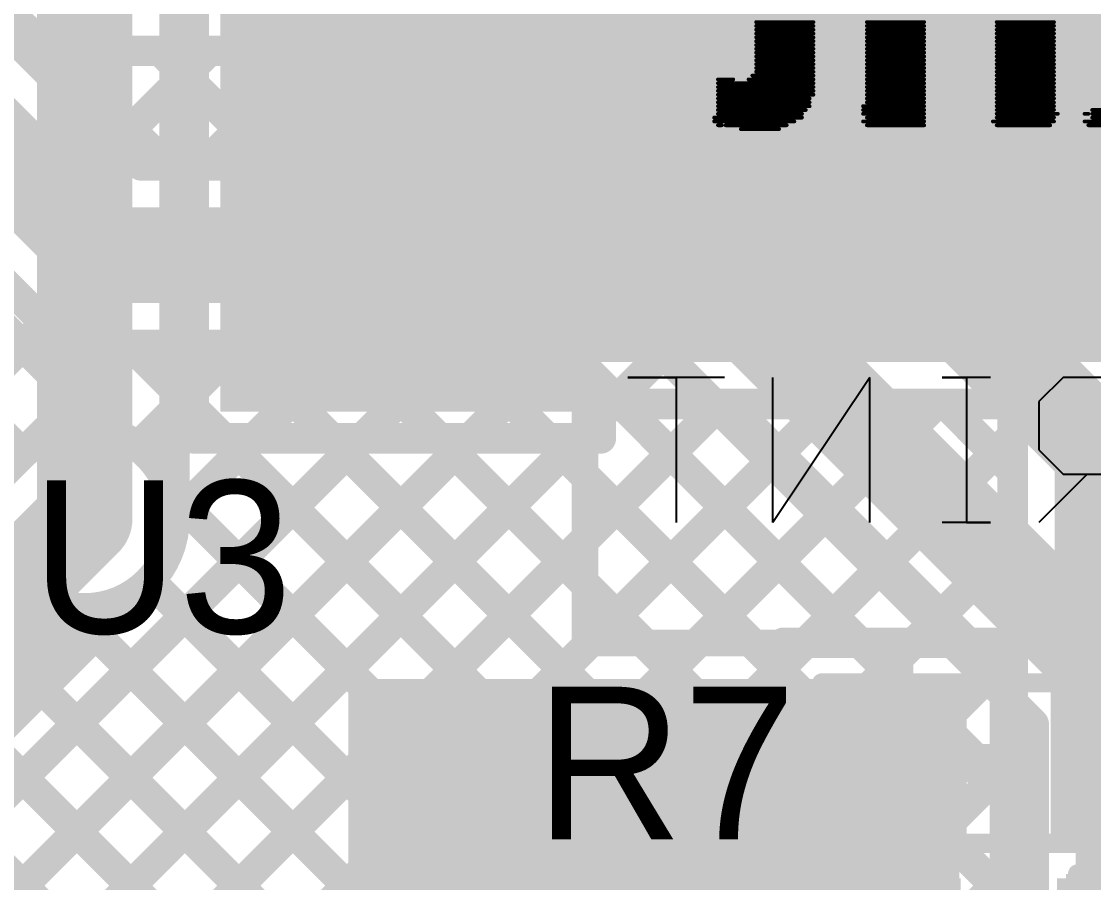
# Model space of a CAD drawing. Header units: millimetres. Extents: x 3.57 to 6.19, y 4.04 to 5.89.
# Drawn here: x 4.3554 to 4.6362, y 4.6677 to 4.8932 of the extents above; entities that cross this region are included whole.
import ezdxf

# ---------------------------------------------------------------- set-up
doc = ezdxf.new("R2010")
doc.units = ezdxf.units.MM
doc.header["$MEASUREMENT"] = 0
for name, color, linetype in [('BottomLayer', 5, 'Continuous'), ('BottomOverlay', 54, 'Continuous'), ('BottomSolder', 6, 'Continuous'), ('MultiLayer', 9, 'Continuous'), ('TopLayer', 1, 'Continuous'), ('TopOverlay', 2, 'Continuous'), ('TopPaste', 8, 'Continuous'), ('TopSolder', 216, 'Continuous'), ('ViaHoleLayer', 16, 'Continuous')]:
    doc.layers.add(name, color=color, linetype=linetype)

# ---------------------------------------------------------------- blocks, each defined once
blk = doc.blocks.new('SOT_223_13')
at = {"layer": 'TopLayer'}
blk.add_solid([(-0.06398, 0.07585), (0.06398, 0.07585), (-0.06398, 0.1605), (0.06398, 0.1605)], dxfattribs=at)
at = {"layer": 'TopOverlay', "const_width": 0.007}
for points in [[(-0.12855, 0.069), (0.13045, 0.069)], [(-0.12855, 0.069), (-0.12855, -0.068)]]:
    blk.add_lwpolyline(points, dxfattribs=at)
at = {"layer": 'TopOverlay', "const_width": 0.0035}
blk.add_lwpolyline([(-0.1303, 0.069, 1), (-0.1268, 0.069, 1)], format="xyb", close=True, dxfattribs=at)
blk.add_lwpolyline([(-0.1303, 0.069, 1), (-0.1268, 0.069, 1)], format="xyb", close=True, dxfattribs=at)
at = {"layer": 'TopPaste'}
blk.add_solid([(-0.06398, 0.07585), (0.06398, 0.07585), (-0.06398, 0.1605), (0.06398, 0.1605)], dxfattribs=at)
at = {"layer": 'TopSolder'}
blk.add_solid([(-0.06798, 0.07185), (0.06798, 0.07185), (-0.06798, 0.1645), (0.06798, 0.1645)], dxfattribs=at)
blk = doc.blocks.new('R__0603_21')
at = {"layer": 'TopLayer'}
for points in [[(-0.045, 0.0175), (-0.045, -0.0175), (-0.015, 0.0175), (-0.015, -0.0175)], [(0.015, 0.0175), (0.015, -0.0175), (0.045, 0.0175), (0.045, -0.0175)]]:
    blk.add_solid(points, dxfattribs=at)
at = {"layer": 'TopOverlay', "const_width": 0.005}
for points in [[(-0.049, -0.021), (-0.049, 0.021)], [(-0.049, 0.021), (0.049, 0.021)], [(0.049, -0.021), (0.049, 0.021)], [(-0.049, -0.021), (0.049, -0.021)]]:
    blk.add_lwpolyline(points, dxfattribs=at)
at = {"layer": 'TopOverlay', "const_width": 0.0025}
for points in [[(-0.05025, 0.021, 1), (-0.04775, 0.021, 1)], [(-0.05025, 0.021, 1), (-0.04775, 0.021, 1)], [(0.04775, 0.021, 1), (0.05025, 0.021, 1)], [(0.04775, 0.021, 1), (0.05025, 0.021, 1)], [(-0.05025, -0.021, 1), (-0.04775, -0.021, 1)], [(-0.05025, -0.021, 1), (-0.04775, -0.021, 1)], [(0.04775, -0.021, 1), (0.05025, -0.021, 1)], [(0.04775, -0.021, 1), (0.05025, -0.021, 1)]]:
    blk.add_lwpolyline(points, format="xyb", close=True, dxfattribs=at)
at = {"layer": 'TopPaste'}
for points in [[(-0.045, 0.0175), (-0.045, -0.0175), (-0.015, 0.0175), (-0.015, -0.0175)], [(0.015, 0.0175), (0.015, -0.0175), (0.045, 0.0175), (0.045, -0.0175)]]:
    blk.add_solid(points, dxfattribs=at)
at = {"layer": 'TopSolder'}
for points in [[(-0.049, 0.0215), (-0.049, -0.0215), (-0.011, 0.0215), (-0.011, -0.0215)], [(0.011, 0.0215), (0.011, -0.0215), (0.049, 0.0215), (0.049, -0.0215)]]:
    blk.add_solid(points, dxfattribs=at)
blk = doc.blocks.new('C__0603_81')
at = {"layer": 'TopLayer'}
for points in [[(-0.045, 0.0175), (-0.045, -0.0175), (-0.015, 0.0175), (-0.015, -0.0175)], [(0.015, 0.0175), (0.015, -0.0175), (0.045, 0.0175), (0.045, -0.0175)]]:
    blk.add_solid(points, dxfattribs=at)
at = {"layer": 'TopOverlay', "const_width": 0.005}
for points in [[(-0.049, 0.021), (-0.049, -0.021)], [(-0.018, 0.021), (-0.049, 0.021)], [(0.049, 0.021), (0.018, 0.021)], [(0.049, 0.021), (0.049, -0.021)], [(-0.018, -0.021), (-0.049, -0.021)], [(0.049, -0.021), (0.018, -0.021)]]:
    blk.add_lwpolyline(points, dxfattribs=at)
at = {"layer": 'TopOverlay', "const_width": 0.0025}
for points in [[(-0.05025, 0.021, 1), (-0.04775, 0.021, 1)], [(-0.05025, 0.021, 1), (-0.04775, 0.021, 1)], [(-0.01925, 0.021, 1), (-0.01675, 0.021, 1)], [(0.01675, 0.021, 1), (0.01925, 0.021, 1)], [(0.04775, 0.021, 1), (0.05025, 0.021, 1)], [(0.04775, 0.021, 1), (0.05025, 0.021, 1)], [(-0.05025, -0.021, 1), (-0.04775, -0.021, 1)], [(-0.05025, -0.021, 1), (-0.04775, -0.021, 1)], [(-0.01925, -0.021, 1), (-0.01675, -0.021, 1)], [(0.01675, -0.021, 1), (0.01925, -0.021, 1)], [(0.04775, -0.021, 1), (0.05025, -0.021, 1)], [(0.04775, -0.021, 1), (0.05025, -0.021, 1)]]:
    blk.add_lwpolyline(points, format="xyb", close=True, dxfattribs=at)
at = {"layer": 'TopPaste'}
for points in [[(-0.045, 0.0175), (-0.045, -0.0175), (-0.015, 0.0175), (-0.015, -0.0175)], [(0.015, 0.0175), (0.015, -0.0175), (0.045, 0.0175), (0.045, -0.0175)]]:
    blk.add_solid(points, dxfattribs=at)
at = {"layer": 'TopSolder'}
for points in [[(-0.04736, 0.01986), (-0.04736, -0.01986), (-0.01264, 0.01986), (-0.01264, -0.01986)], [(0.01264, 0.01986), (0.01264, -0.01986), (0.04736, 0.01986), (0.04736, -0.01986)]]:
    blk.add_solid(points, dxfattribs=at)

msp = doc.modelspace()

# ---------------------------------------------------------------- linework, layer by layer
at = {"layer": 'BottomLayer'}
for points, const_width in [([(4.30832, 5.1952), (4.74202, 4.7615)], 0.008), ([(4.30832, 5.16691), (4.71373, 4.7615)], 0.008), ([(4.55641, 4.89582), (4.6009, 4.94031)], 0.008), ([(4.28482, 4.92418), (4.377, 4.832)], 0.025), ([(4.30832, 4.93392), (4.38673, 4.8555)], 0.008), ([(4.2385, 4.92561), (4.37853, 4.78557)], 0.008), ([(4.52663, 4.9256), (4.69073, 4.7615)], 0.008), ([(4.57055, 4.88168), (4.60783, 4.91895)], 0.008), ([(4.51, 4.909), (4.681, 4.738)], 0.025), ([(4.5847, 4.86754), (4.62966, 4.9125)], 0.008), ([(4.59884, 4.8534), (4.65794, 4.9125)], 0.008), ([(4.61298, 4.83925), (4.68623, 4.9125)], 0.008), ([(4.61869, 4.91311), (4.7703, 4.7615)], 0.008), ([(4.62712, 4.82511), (4.71451, 4.9125)], 0.008), ([(4.26822, 4.90755), (4.36037, 4.8154)], 0.008), ([(4.2385, 4.89732), (4.3558, 4.78002)], 0.008), ([(4.35242, 4.88982), (4.35518, 4.89258)], 0.008), ([(4.36039, 4.88857), (4.39346, 4.8555)], 0.008), ([(4.36656, 4.87568), (4.37638, 4.8855)], 0.008), ([(4.372, 4.8855), (4.50027, 4.8855)], 0.008), ([(4.3807, 4.86153), (4.40467, 4.8855)], 0.008), ([(4.3807, 4.86153), (4.40467, 4.8855)], 0.008), ([(4.39174, 4.8855), (4.42174, 4.8555)], 0.008), ([(4.40295, 4.8555), (4.43295, 4.8855)], 0.008), ([(4.42003, 4.8855), (4.45003, 4.8555)], 0.008), ([(4.43124, 4.8555), (4.46124, 4.8855)], 0.008), ([(4.44831, 4.8855), (4.47831, 4.8555)], 0.008), ([(4.45952, 4.8555), (4.48952, 4.8855)], 0.008), ([(4.4766, 4.8855), (4.5066, 4.8555)], 0.008), ([(4.50027, 4.8855), (4.53027, 4.8555)], 0.008), ([(4.4878, 4.8555), (4.50904, 4.87673)], 0.008), ([(4.51609, 4.8555), (4.52318, 4.86259)], 0.008), ([(4.38673, 4.8555), (4.53027, 4.8555)], 0.008), ([(4.377, 4.832), (4.531, 4.832)], 0.025), ([(4.531, 4.832), (4.644, 4.719)], 0.025), ([(4.28712, 4.73967), (4.36165, 4.8142)], 0.008), ([(4.3154, 4.73967), (4.38424, 4.8085)], 0.008), ([(4.33122, 4.67063), (4.46909, 4.8085)], 0.008), ([(4.34536, 4.65649), (4.49737, 4.8085)], 0.008), ([(4.377, 4.8085), (4.52127, 4.8085)], 0.008), ([(4.38389, 4.8085), (4.68662, 4.50577)], 0.008), ([(4.38594, 4.78192), (4.41252, 4.8085)], 0.008), ([(4.3955, 4.76319), (4.4408, 4.8085)], 0.008), ([(4.41217, 4.8085), (4.62152, 4.59915)], 0.008), ([(4.44046, 4.8085), (4.6205, 4.62846)], 0.008), ([(4.46874, 4.8085), (4.6205, 4.65674)], 0.008), ([(4.49703, 4.8085), (4.6205, 4.68503)], 0.008), ([(4.52127, 4.8085), (4.6205, 4.70927)], 0.008), ([(4.35951, 4.64235), (4.52346, 4.8063)], 0.008), ([(4.37365, 4.62821), (4.5376, 4.79216)], 0.008), ([(4.31543, 4.73967), (4.35538, 4.77962)], 0.008), ([(4.38779, 4.61406), (4.55175, 4.77802)], 0.008), ([(4.32517, 4.71617), (4.372, 4.763)], 0.025), ([(4.39457, 4.76953), (4.6664, 4.4977)], 0.008), ([(4.40193, 4.59992), (4.56589, 4.76388)], 0.008), ([(4.41607, 4.58578), (4.58003, 4.74974)], 0.008), ([(4.38902, 4.7468), (4.6475, 4.48832)], 0.008), ([(4.3418, 4.69957), (4.38862, 4.74638)], 0.008), ([(4.43022, 4.57164), (4.59417, 4.73559)], 0.008), ([(4.37489, 4.73265), (4.62982, 4.47772)], 0.008), ([(4.644, 4.606), (4.644, 4.719)], 0.025), ([(4.44377, 4.5569), (4.60831, 4.72145)], 0.008), ([(4.36074, 4.71851), (4.61328, 4.46597)], 0.008), ([(4.6205, 4.606), (4.6205, 4.70927)], 0.008), ([(4.44684, 4.5317), (4.6205, 4.70535)], 0.008), ([(4.3466, 4.70437), (4.59784, 4.45313)], 0.008), ([(4.3296, 4.69309), (4.58347, 4.43921)], 0.008), ([(4.44684, 4.50341), (4.6205, 4.67707)], 0.008)]:
    msp.add_lwpolyline(points, dxfattribs=dict(at, const_width=const_width))
at = {"layer": 'BottomLayer', "const_width": 0.008}
for points in [[(4.372, 4.8855, -1), (4.372, 4.9325)], [(4.377, 4.8085, -0.199188), (4.36037, 4.8154)], [(4.377, 4.8085, -0.198912), (4.36038, 4.81538)], [(4.35538, 4.77962, -0.668179), (4.3955, 4.763)], [(4.3955, 4.763, -0.198912), (4.38862, 4.74638)]]:
    msp.add_lwpolyline(points, format="xyb", dxfattribs=at)
at = {"layer": 'BottomLayer'}
for points, const_width in [([(4.55441, 4.89582, 1), (4.55841, 4.89582, 1)], 0.004), ([(4.35318, 4.89258, 1), (4.35718, 4.89258, 1)], 0.004), ([(4.35042, 4.88982, 1), (4.35442, 4.88982, 1)], 0.004), ([(4.35839, 4.88857, 1), (4.36239, 4.88857, 1)], 0.004), ([(4.37, 4.8855, 1), (4.374, 4.8855, 1)], 0.004), ([(4.37, 4.8855, 1), (4.374, 4.8855, 1)], 0.004), ([(4.37438, 4.8855, 1), (4.37838, 4.8855, 1)], 0.004), ([(4.38974, 4.8855, 1), (4.39374, 4.8855, 1)], 0.004), ([(4.40267, 4.8855, 1), (4.40667, 4.8855, 1)], 0.004), ([(4.40267, 4.8855, 1), (4.40667, 4.8855, 1)], 0.004), ([(4.41803, 4.8855, 1), (4.42203, 4.8855, 1)], 0.004), ([(4.43095, 4.8855, 1), (4.43495, 4.8855, 1)], 0.004), ([(4.44631, 4.8855, 1), (4.45031, 4.8855, 1)], 0.004), ([(4.45924, 4.8855, 1), (4.46324, 4.8855, 1)], 0.004), ([(4.4746, 4.8855, 1), (4.4786, 4.8855, 1)], 0.004), ([(4.48752, 4.8855, 1), (4.49152, 4.8855, 1)], 0.004), ([(4.49827, 4.8855, 1), (4.50227, 4.8855, 1)], 0.004), ([(4.49827, 4.8855, 1), (4.50227, 4.8855, 1)], 0.004), ([(4.56855, 4.88168, 1), (4.57255, 4.88168, 1)], 0.004), ([(4.50704, 4.87673, 1), (4.51104, 4.87673, 1)], 0.004), ([(4.36456, 4.87568, 1), (4.36856, 4.87568, 1)], 0.004), ([(4.5827, 4.86754, 1), (4.5867, 4.86754, 1)], 0.004), ([(4.52118, 4.86259, 1), (4.52518, 4.86259, 1)], 0.004), ([(4.3787, 4.86153, 1), (4.3827, 4.86153, 1)], 0.004), ([(4.3787, 4.86153, 1), (4.3827, 4.86153, 1)], 0.004), ([(4.38473, 4.8555, 1), (4.38873, 4.8555, 1)], 0.004), ([(4.38473, 4.8555, 1), (4.38873, 4.8555, 1)], 0.004), ([(4.39146, 4.8555, 1), (4.39546, 4.8555, 1)], 0.004), ([(4.40095, 4.8555, 1), (4.40495, 4.8555, 1)], 0.004), ([(4.41974, 4.8555, 1), (4.42374, 4.8555, 1)], 0.004), ([(4.42924, 4.8555, 1), (4.43324, 4.8555, 1)], 0.004), ([(4.44803, 4.8555, 1), (4.45203, 4.8555, 1)], 0.004), ([(4.45752, 4.8555, 1), (4.46152, 4.8555, 1)], 0.004), ([(4.47631, 4.8555, 1), (4.48031, 4.8555, 1)], 0.004), ([(4.4858, 4.8555, 1), (4.4898, 4.8555, 1)], 0.004), ([(4.5046, 4.8555, 1), (4.5086, 4.8555, 1)], 0.004), ([(4.51409, 4.8555, 1), (4.51809, 4.8555, 1)], 0.004), ([(4.52827, 4.8555, 1), (4.53227, 4.8555, 1)], 0.004), ([(4.52827, 4.8555, 1), (4.53227, 4.8555, 1)], 0.004), ([(4.59684, 4.8534, 1), (4.60084, 4.8534, 1)], 0.004), ([(4.37075, 4.832, 1), (4.38325, 4.832, 1)], 0.0125), ([(4.37075, 4.832, 1), (4.38325, 4.832, 1)], 0.0125), ([(4.52475, 4.832, 1), (4.53725, 4.832, 1)], 0.0125), ([(4.52475, 4.832, 1), (4.53725, 4.832, 1)], 0.0125), ([(4.52509, 4.832, 1), (4.53691, 4.832, 1)], 0.01181), ([(4.61098, 4.83925, 1), (4.61498, 4.83925, 1)], 0.004), ([(4.62512, 4.82511, 1), (4.62912, 4.82511, 1)], 0.004), ([(4.35837, 4.8154, 1), (4.36237, 4.8154, 1)], 0.004), ([(4.35837, 4.8154, 1), (4.36237, 4.8154, 1)], 0.004), ([(4.35838, 4.81538, 1), (4.36238, 4.81538, 1)], 0.004), ([(4.35965, 4.8142, 1), (4.36365, 4.8142, 1)], 0.004), ([(4.375, 4.8085, 1), (4.379, 4.8085, 1)], 0.004), ([(4.375, 4.8085, 1), (4.379, 4.8085, 1)], 0.004), ([(4.375, 4.8085, 1), (4.379, 4.8085, 1)], 0.004), ([(4.38189, 4.8085, 1), (4.38589, 4.8085, 1)], 0.004), ([(4.38224, 4.8085, 1), (4.38624, 4.8085, 1)], 0.004), ([(4.41017, 4.8085, 1), (4.41417, 4.8085, 1)], 0.004), ([(4.41052, 4.8085, 1), (4.41452, 4.8085, 1)], 0.004), ([(4.43846, 4.8085, 1), (4.44246, 4.8085, 1)], 0.004), ([(4.4388, 4.8085, 1), (4.4428, 4.8085, 1)], 0.004), ([(4.46674, 4.8085, 1), (4.47074, 4.8085, 1)], 0.004), ([(4.46709, 4.8085, 1), (4.47109, 4.8085, 1)], 0.004), ([(4.49503, 4.8085, 1), (4.49903, 4.8085, 1)], 0.004), ([(4.49537, 4.8085, 1), (4.49937, 4.8085, 1)], 0.004), ([(4.51927, 4.8085, 1), (4.52327, 4.8085, 1)], 0.004), ([(4.51927, 4.8085, 1), (4.52327, 4.8085, 1)], 0.004), ([(4.52146, 4.8063, 1), (4.52546, 4.8063, 1)], 0.004), ([(4.5356, 4.79216, 1), (4.5396, 4.79216, 1)], 0.004), ([(4.37653, 4.78557, 1), (4.38053, 4.78557, 1)], 0.004), ([(4.38394, 4.78192, 1), (4.38794, 4.78192, 1)], 0.004), ([(4.35338, 4.77962, 1), (4.35738, 4.77962, 1)], 0.004), ([(4.35338, 4.77962, 1), (4.35738, 4.77962, 1)], 0.004), ([(4.3538, 4.78002, 1), (4.3578, 4.78002, 1)], 0.004), ([(4.54975, 4.77802, 1), (4.55375, 4.77802, 1)], 0.004), ([(4.36575, 4.763, 1), (4.37825, 4.763, 1)], 0.0125), ([(4.36609, 4.763, 1), (4.37791, 4.763, 1)], 0.01181), ([(4.39257, 4.76953, 1), (4.39657, 4.76953, 1)], 0.004), ([(4.56389, 4.76388, 1), (4.56789, 4.76388, 1)], 0.004), ([(4.3935, 4.76319, 1), (4.3975, 4.76319, 1)], 0.004), ([(4.3935, 4.763, 1), (4.3975, 4.763, 1)], 0.004), ([(4.3935, 4.763, 1), (4.3975, 4.763, 1)], 0.004), ([(4.57803, 4.74974, 1), (4.58203, 4.74974, 1)], 0.004), ([(4.38702, 4.7468, 1), (4.39102, 4.7468, 1)], 0.004), ([(4.38662, 4.74638, 1), (4.39062, 4.74638, 1)], 0.004), ([(4.38662, 4.74638, 1), (4.39062, 4.74638, 1)], 0.004), ([(4.59217, 4.73559, 1), (4.59617, 4.73559, 1)], 0.004), ([(4.37289, 4.73265, 1), (4.37689, 4.73265, 1)], 0.004), ([(4.63775, 4.719, 1), (4.65025, 4.719, 1)], 0.0125), ([(4.63775, 4.719, 1), (4.65025, 4.719, 1)], 0.0125), ([(4.60631, 4.72145, 1), (4.61031, 4.72145, 1)], 0.004), ([(4.35874, 4.71851, 1), (4.36274, 4.71851, 1)], 0.004), ([(4.6185, 4.70927, 1), (4.6225, 4.70927, 1)], 0.004), ([(4.6185, 4.70927, 1), (4.6225, 4.70927, 1)], 0.004), ([(4.6185, 4.70535, 1), (4.6225, 4.70535, 1)], 0.004), ([(4.6185, 4.68503, 1), (4.6225, 4.68503, 1)], 0.004), ([(4.6185, 4.67707, 1), (4.6225, 4.67707, 1)], 0.004)]:
    msp.add_lwpolyline(points, format="xyb", close=True, dxfattribs=dict(at, const_width=const_width))
at = {"layer": 'BottomOverlay'}
for p, q in [((4.53958, 4.79999), (4.51425, 4.79999)), ((4.51425, 4.79999), (4.52691, 4.79999)), ((4.52691, 4.79999), (4.52691, 4.762)), ((4.57756, 4.79999), (4.55224, 4.762)), ((4.55224, 4.762), (4.55224, 4.79999)), ((4.57756, 4.762), (4.57756, 4.79999)), ((4.60922, 4.79999), (4.59656, 4.79999)), ((4.59656, 4.79999), (4.60289, 4.79999)), ((4.60289, 4.79999), (4.60289, 4.762)), ((4.62822, 4.79999), (4.62188, 4.79366)), ((4.64721, 4.79999), (4.62822, 4.79999)), ((4.62188, 4.79366), (4.62188, 4.78099)), ((4.62188, 4.78099), (4.62822, 4.77466)), ((4.63455, 4.77466), (4.62188, 4.762)), ((4.62822, 4.77466), (4.64721, 4.77466)), ((4.60922, 4.762), (4.59656, 4.762)), ((4.60289, 4.762), (4.60922, 4.762))]:
    msp.add_line(p, q, dxfattribs=at)
at = {"layer": 'BottomOverlay', "const_width": 0.001}
for points in [[(4.54783, 4.893), (4.56283, 4.893)], [(4.54783, 4.892), (4.56283, 4.892)], [(4.54783, 4.891), (4.56283, 4.891)], [(4.57683, 4.893), (4.59183, 4.893)], [(4.57683, 4.892), (4.59183, 4.892)], [(4.57683, 4.891), (4.59183, 4.891)], [(4.61083, 4.893), (4.62583, 4.893)], [(4.61083, 4.892), (4.62583, 4.892)], [(4.61083, 4.891), (4.62583, 4.891)], [(4.54783, 4.89), (4.56283, 4.89)], [(4.54783, 4.889), (4.56283, 4.889)], [(4.54783, 4.888), (4.56283, 4.888)], [(4.57683, 4.89), (4.59183, 4.89)], [(4.57683, 4.889), (4.59183, 4.889)], [(4.57683, 4.888), (4.59183, 4.888)], [(4.61083, 4.89), (4.62583, 4.89)], [(4.61083, 4.889), (4.62583, 4.889)], [(4.61083, 4.888), (4.62583, 4.888)], [(4.54783, 4.887), (4.56283, 4.887)], [(4.54783, 4.886), (4.56283, 4.886)], [(4.54783, 4.885), (4.56283, 4.885)], [(4.57683, 4.887), (4.59183, 4.887)], [(4.57683, 4.886), (4.59183, 4.886)], [(4.57683, 4.885), (4.59183, 4.885)], [(4.61083, 4.887), (4.62583, 4.887)], [(4.61083, 4.886), (4.62583, 4.886)], [(4.61083, 4.885), (4.62583, 4.885)], [(4.54783, 4.884), (4.56283, 4.884)], [(4.54783, 4.883), (4.56283, 4.883)], [(4.57683, 4.884), (4.59183, 4.884)], [(4.57683, 4.883), (4.59183, 4.883)], [(4.61083, 4.884), (4.62583, 4.884)], [(4.61083, 4.883), (4.62583, 4.883)], [(4.54783, 4.882), (4.56283, 4.882)], [(4.54783, 4.881), (4.56283, 4.881)], [(4.54783, 4.88), (4.56283, 4.88)], [(4.57683, 4.882), (4.59183, 4.882)], [(4.57683, 4.881), (4.59183, 4.881)], [(4.57683, 4.88), (4.59183, 4.88)], [(4.61083, 4.882), (4.62583, 4.882)], [(4.61083, 4.881), (4.62583, 4.881)], [(4.61083, 4.88), (4.62583, 4.88)], [(4.53783, 4.878), (4.54183, 4.878)], [(4.53783, 4.877), (4.56283, 4.877)], [(4.54583, 4.878), (4.56283, 4.878)], [(4.54683, 4.879), (4.56283, 4.879)], [(4.57683, 4.879), (4.59183, 4.879)], [(4.57683, 4.878), (4.59183, 4.878)], [(4.57683, 4.877), (4.59183, 4.877)], [(4.61083, 4.879), (4.62583, 4.879)], [(4.61083, 4.878), (4.62583, 4.878)], [(4.61083, 4.877), (4.62583, 4.877)], [(4.53783, 4.876), (4.56283, 4.876)], [(4.53783, 4.875), (4.56283, 4.875)], [(4.53783, 4.874), (4.56283, 4.874)], [(4.57683, 4.876), (4.59183, 4.876)], [(4.57683, 4.875), (4.59183, 4.875)], [(4.57683, 4.874), (4.59183, 4.874)], [(4.61083, 4.876), (4.62583, 4.876)], [(4.61083, 4.875), (4.62583, 4.875)], [(4.61083, 4.874), (4.62583, 4.874)], [(4.53783, 4.873), (4.56183, 4.873)], [(4.53783, 4.872), (4.56183, 4.872)], [(4.53783, 4.871), (4.56183, 4.871)], [(4.57583, 4.871), (4.59183, 4.871)], [(4.57683, 4.873), (4.59183, 4.873)], [(4.57683, 4.872), (4.59183, 4.872)], [(4.61083, 4.873), (4.62583, 4.873)], [(4.61083, 4.872), (4.62583, 4.872)], [(4.61083, 4.871), (4.62583, 4.871)], [(4.53783, 4.87), (4.56083, 4.87)], [(4.53783, 4.869), (4.55983, 4.869)], [(4.57583, 4.87), (4.59183, 4.87)], [(4.57583, 4.869), (4.59183, 4.869)], [(4.61083, 4.87), (4.62583, 4.87)], [(4.61083, 4.869), (4.62683, 4.869)], [(4.63383, 4.869), (4.63483, 4.869)], [(4.63583, 4.87), (4.65183, 4.87)], [(4.63583, 4.869), (4.65083, 4.869)], [(4.53683, 4.868), (4.55983, 4.868)], [(4.53683, 4.867), (4.55783, 4.867)], [(4.53783, 4.866), (4.53883, 4.866)], [(4.53983, 4.866), (4.55583, 4.866)], [(4.57583, 4.867), (4.59183, 4.867)], [(4.57683, 4.868), (4.59183, 4.868)], [(4.57683, 4.866), (4.59183, 4.866)], [(4.60983, 4.867), (4.62583, 4.867)], [(4.61083, 4.868), (4.62583, 4.868)], [(4.61083, 4.866), (4.62483, 4.866)], [(4.63383, 4.867), (4.65083, 4.867)], [(4.63483, 4.866), (4.64983, 4.866)], [(4.63583, 4.868), (4.65083, 4.868)], [(4.54383, 4.865), (4.55383, 4.865)]]:
    msp.add_lwpolyline(points, dxfattribs=at)
at = {"layer": 'BottomOverlay', "const_width": 0.0005}
for points in [[(4.54758, 4.893, 1), (4.54808, 4.893, 1)], [(4.54758, 4.892, 1), (4.54808, 4.892, 1)], [(4.54758, 4.891, 1), (4.54808, 4.891, 1)], [(4.56258, 4.893, 1), (4.56308, 4.893, 1)], [(4.56258, 4.892, 1), (4.56308, 4.892, 1)], [(4.56258, 4.891, 1), (4.56308, 4.891, 1)], [(4.57658, 4.893, 1), (4.57708, 4.893, 1)], [(4.57658, 4.892, 1), (4.57708, 4.892, 1)], [(4.57658, 4.891, 1), (4.57708, 4.891, 1)], [(4.59158, 4.893, 1), (4.59208, 4.893, 1)], [(4.59158, 4.892, 1), (4.59208, 4.892, 1)], [(4.59158, 4.891, 1), (4.59208, 4.891, 1)], [(4.61058, 4.893, 1), (4.61108, 4.893, 1)], [(4.61058, 4.892, 1), (4.61108, 4.892, 1)], [(4.61058, 4.891, 1), (4.61108, 4.891, 1)], [(4.62558, 4.893, 1), (4.62608, 4.893, 1)], [(4.62558, 4.892, 1), (4.62608, 4.892, 1)], [(4.62558, 4.891, 1), (4.62608, 4.891, 1)], [(4.54758, 4.89, 1), (4.54808, 4.89, 1)], [(4.54758, 4.889, 1), (4.54808, 4.889, 1)], [(4.54758, 4.888, 1), (4.54808, 4.888, 1)], [(4.56258, 4.89, 1), (4.56308, 4.89, 1)], [(4.56258, 4.889, 1), (4.56308, 4.889, 1)], [(4.56258, 4.888, 1), (4.56308, 4.888, 1)], [(4.57658, 4.89, 1), (4.57708, 4.89, 1)], [(4.57658, 4.889, 1), (4.57708, 4.889, 1)], [(4.57658, 4.888, 1), (4.57708, 4.888, 1)], [(4.59158, 4.89, 1), (4.59208, 4.89, 1)], [(4.59158, 4.889, 1), (4.59208, 4.889, 1)], [(4.59158, 4.888, 1), (4.59208, 4.888, 1)], [(4.61058, 4.89, 1), (4.61108, 4.89, 1)], [(4.61058, 4.889, 1), (4.61108, 4.889, 1)], [(4.61058, 4.888, 1), (4.61108, 4.888, 1)], [(4.62558, 4.89, 1), (4.62608, 4.89, 1)], [(4.62558, 4.889, 1), (4.62608, 4.889, 1)], [(4.62558, 4.888, 1), (4.62608, 4.888, 1)], [(4.54758, 4.887, 1), (4.54808, 4.887, 1)], [(4.54758, 4.886, 1), (4.54808, 4.886, 1)], [(4.54758, 4.885, 1), (4.54808, 4.885, 1)], [(4.56258, 4.887, 1), (4.56308, 4.887, 1)], [(4.56258, 4.886, 1), (4.56308, 4.886, 1)], [(4.56258, 4.885, 1), (4.56308, 4.885, 1)], [(4.57658, 4.887, 1), (4.57708, 4.887, 1)], [(4.57658, 4.886, 1), (4.57708, 4.886, 1)], [(4.57658, 4.885, 1), (4.57708, 4.885, 1)], [(4.59158, 4.887, 1), (4.59208, 4.887, 1)], [(4.59158, 4.886, 1), (4.59208, 4.886, 1)], [(4.59158, 4.885, 1), (4.59208, 4.885, 1)], [(4.61058, 4.887, 1), (4.61108, 4.887, 1)], [(4.61058, 4.886, 1), (4.61108, 4.886, 1)], [(4.61058, 4.885, 1), (4.61108, 4.885, 1)], [(4.62558, 4.887, 1), (4.62608, 4.887, 1)], [(4.62558, 4.886, 1), (4.62608, 4.886, 1)], [(4.62558, 4.885, 1), (4.62608, 4.885, 1)], [(4.54758, 4.884, 1), (4.54808, 4.884, 1)], [(4.54758, 4.883, 1), (4.54808, 4.883, 1)], [(4.56258, 4.884, 1), (4.56308, 4.884, 1)], [(4.56258, 4.883, 1), (4.56308, 4.883, 1)], [(4.57658, 4.884, 1), (4.57708, 4.884, 1)], [(4.57658, 4.883, 1), (4.57708, 4.883, 1)], [(4.59158, 4.884, 1), (4.59208, 4.884, 1)], [(4.59158, 4.883, 1), (4.59208, 4.883, 1)], [(4.61058, 4.884, 1), (4.61108, 4.884, 1)], [(4.61058, 4.883, 1), (4.61108, 4.883, 1)], [(4.62558, 4.884, 1), (4.62608, 4.884, 1)], [(4.62558, 4.883, 1), (4.62608, 4.883, 1)], [(4.54758, 4.882, 1), (4.54808, 4.882, 1)], [(4.54758, 4.881, 1), (4.54808, 4.881, 1)], [(4.54758, 4.88, 1), (4.54808, 4.88, 1)], [(4.56258, 4.882, 1), (4.56308, 4.882, 1)], [(4.56258, 4.881, 1), (4.56308, 4.881, 1)], [(4.56258, 4.88, 1), (4.56308, 4.88, 1)], [(4.57658, 4.882, 1), (4.57708, 4.882, 1)], [(4.57658, 4.881, 1), (4.57708, 4.881, 1)], [(4.57658, 4.88, 1), (4.57708, 4.88, 1)], [(4.59158, 4.882, 1), (4.59208, 4.882, 1)], [(4.59158, 4.881, 1), (4.59208, 4.881, 1)], [(4.59158, 4.88, 1), (4.59208, 4.88, 1)], [(4.61058, 4.882, 1), (4.61108, 4.882, 1)], [(4.61058, 4.881, 1), (4.61108, 4.881, 1)], [(4.61058, 4.88, 1), (4.61108, 4.88, 1)], [(4.62558, 4.882, 1), (4.62608, 4.882, 1)], [(4.62558, 4.881, 1), (4.62608, 4.881, 1)], [(4.62558, 4.88, 1), (4.62608, 4.88, 1)], [(4.53758, 4.878, 1), (4.53808, 4.878, 1)], [(4.53758, 4.877, 1), (4.53808, 4.877, 1)], [(4.54158, 4.878, 1), (4.54208, 4.878, 1)], [(4.54558, 4.878, 1), (4.54608, 4.878, 1)], [(4.54658, 4.879, 1), (4.54708, 4.879, 1)], [(4.56258, 4.879, 1), (4.56308, 4.879, 1)], [(4.56258, 4.878, 1), (4.56308, 4.878, 1)], [(4.56258, 4.877, 1), (4.56308, 4.877, 1)], [(4.57658, 4.879, 1), (4.57708, 4.879, 1)], [(4.57658, 4.878, 1), (4.57708, 4.878, 1)], [(4.57658, 4.877, 1), (4.57708, 4.877, 1)], [(4.59158, 4.879, 1), (4.59208, 4.879, 1)], [(4.59158, 4.878, 1), (4.59208, 4.878, 1)], [(4.59158, 4.877, 1), (4.59208, 4.877, 1)], [(4.61058, 4.879, 1), (4.61108, 4.879, 1)], [(4.61058, 4.878, 1), (4.61108, 4.878, 1)], [(4.61058, 4.877, 1), (4.61108, 4.877, 1)], [(4.62558, 4.879, 1), (4.62608, 4.879, 1)], [(4.62558, 4.878, 1), (4.62608, 4.878, 1)], [(4.62558, 4.877, 1), (4.62608, 4.877, 1)], [(4.53758, 4.876, 1), (4.53808, 4.876, 1)], [(4.53758, 4.875, 1), (4.53808, 4.875, 1)], [(4.53758, 4.874, 1), (4.53808, 4.874, 1)], [(4.56258, 4.876, 1), (4.56308, 4.876, 1)], [(4.56258, 4.875, 1), (4.56308, 4.875, 1)], [(4.56258, 4.874, 1), (4.56308, 4.874, 1)], [(4.57658, 4.876, 1), (4.57708, 4.876, 1)], [(4.57658, 4.875, 1), (4.57708, 4.875, 1)], [(4.57658, 4.874, 1), (4.57708, 4.874, 1)], [(4.59158, 4.876, 1), (4.59208, 4.876, 1)], [(4.59158, 4.875, 1), (4.59208, 4.875, 1)], [(4.59158, 4.874, 1), (4.59208, 4.874, 1)], [(4.61058, 4.876, 1), (4.61108, 4.876, 1)], [(4.61058, 4.875, 1), (4.61108, 4.875, 1)], [(4.61058, 4.874, 1), (4.61108, 4.874, 1)], [(4.62558, 4.876, 1), (4.62608, 4.876, 1)], [(4.62558, 4.875, 1), (4.62608, 4.875, 1)], [(4.62558, 4.874, 1), (4.62608, 4.874, 1)], [(4.53758, 4.873, 1), (4.53808, 4.873, 1)], [(4.53758, 4.872, 1), (4.53808, 4.872, 1)], [(4.53758, 4.871, 1), (4.53808, 4.871, 1)], [(4.56158, 4.873, 1), (4.56208, 4.873, 1)], [(4.56158, 4.872, 1), (4.56208, 4.872, 1)], [(4.56158, 4.871, 1), (4.56208, 4.871, 1)], [(4.57558, 4.871, 1), (4.57608, 4.871, 1)], [(4.57658, 4.873, 1), (4.57708, 4.873, 1)], [(4.57658, 4.872, 1), (4.57708, 4.872, 1)], [(4.59158, 4.873, 1), (4.59208, 4.873, 1)], [(4.59158, 4.872, 1), (4.59208, 4.872, 1)], [(4.59158, 4.871, 1), (4.59208, 4.871, 1)], [(4.61058, 4.873, 1), (4.61108, 4.873, 1)], [(4.61058, 4.872, 1), (4.61108, 4.872, 1)], [(4.61058, 4.871, 1), (4.61108, 4.871, 1)], [(4.62558, 4.873, 1), (4.62608, 4.873, 1)], [(4.62558, 4.872, 1), (4.62608, 4.872, 1)], [(4.62558, 4.871, 1), (4.62608, 4.871, 1)], [(4.53758, 4.87, 1), (4.53808, 4.87, 1)], [(4.53758, 4.869, 1), (4.53808, 4.869, 1)], [(4.55958, 4.869, 1), (4.56008, 4.869, 1)], [(4.56058, 4.87, 1), (4.56108, 4.87, 1)], [(4.57558, 4.87, 1), (4.57608, 4.87, 1)], [(4.57558, 4.869, 1), (4.57608, 4.869, 1)], [(4.59158, 4.87, 1), (4.59208, 4.87, 1)], [(4.59158, 4.869, 1), (4.59208, 4.869, 1)], [(4.61058, 4.87, 1), (4.61108, 4.87, 1)], [(4.61058, 4.869, 1), (4.61108, 4.869, 1)], [(4.62558, 4.87, 1), (4.62608, 4.87, 1)], [(4.62658, 4.869, 1), (4.62708, 4.869, 1)], [(4.63358, 4.869, 1), (4.63408, 4.869, 1)], [(4.63458, 4.869, 1), (4.63508, 4.869, 1)], [(4.63558, 4.87, 1), (4.63608, 4.87, 1)], [(4.63558, 4.869, 1), (4.63608, 4.869, 1)], [(4.53658, 4.868, 1), (4.53708, 4.868, 1)], [(4.53658, 4.867, 1), (4.53708, 4.867, 1)], [(4.53758, 4.866, 1), (4.53808, 4.866, 1)], [(4.53858, 4.866, 1), (4.53908, 4.866, 1)], [(4.53958, 4.866, 1), (4.54008, 4.866, 1)], [(4.55558, 4.866, 1), (4.55608, 4.866, 1)], [(4.55758, 4.867, 1), (4.55808, 4.867, 1)], [(4.55958, 4.868, 1), (4.56008, 4.868, 1)], [(4.57558, 4.867, 1), (4.57608, 4.867, 1)], [(4.57658, 4.868, 1), (4.57708, 4.868, 1)], [(4.57658, 4.866, 1), (4.57708, 4.866, 1)], [(4.59158, 4.868, 1), (4.59208, 4.868, 1)], [(4.59158, 4.867, 1), (4.59208, 4.867, 1)], [(4.59158, 4.866, 1), (4.59208, 4.866, 1)], [(4.60958, 4.867, 1), (4.61008, 4.867, 1)], [(4.61058, 4.868, 1), (4.61108, 4.868, 1)], [(4.61058, 4.866, 1), (4.61108, 4.866, 1)], [(4.62458, 4.866, 1), (4.62508, 4.866, 1)], [(4.62558, 4.868, 1), (4.62608, 4.868, 1)], [(4.62558, 4.867, 1), (4.62608, 4.867, 1)], [(4.63358, 4.867, 1), (4.63408, 4.867, 1)], [(4.63458, 4.866, 1), (4.63508, 4.866, 1)], [(4.63558, 4.868, 1), (4.63608, 4.868, 1)], [(4.54358, 4.865, 1), (4.54408, 4.865, 1)], [(4.55358, 4.865, 1), (4.55408, 4.865, 1)]]:
    msp.add_lwpolyline(points, format="xyb", close=True, dxfattribs=at)
at = {"layer": 'BottomSolder', "const_width": 0.00991}
for points in [[(4.52605, 4.832, 1), (4.53595, 4.832, 1)], [(4.36705, 4.763, 1), (4.37695, 4.763, 1)]]:
    msp.add_lwpolyline(points, format="xyb", close=True, dxfattribs=at)
at = {"layer": 'MultiLayer', "const_width": 0.01181}
for points in [[(4.52509, 4.832, 1), (4.53691, 4.832, 1)], [(4.36609, 4.763, 1), (4.37791, 4.763, 1)]]:
    msp.add_lwpolyline(points, format="xyb", close=True, dxfattribs=at)
at = {"layer": 'TopLayer'}
for points, const_width in [([(4.4005, 4.78402), (4.4005, 4.93398)], 0.008), ([(4.372, 4.763), (4.372, 4.909)], 0.025), ([(4.3955, 4.763), (4.3955, 4.909)], 0.008), ([(4.3955, 4.88174), (4.4005, 4.87674)], 0.008), ([(4.3955, 4.87633), (4.4005, 4.88134)], 0.008), ([(4.3955, 4.87633), (4.4005, 4.88134)], 0.008), ([(4.45383, 4.859), (4.504, 4.859)], 0.025), ([(4.504, 4.859), (4.531, 4.832)], 0.025), ([(4.3955, 4.85346), (4.4005, 4.84845)], 0.008), ([(4.3955, 4.84805), (4.4005, 4.85305)], 0.008), ([(4.45383, 4.818), (4.46183, 4.81)], 0.025), ([(4.3955, 4.82517), (4.4005, 4.82017)], 0.008), ([(4.3955, 4.81976), (4.4005, 4.82477)], 0.008), ([(4.3955, 4.79689), (4.4005, 4.79189)], 0.008), ([(4.3955, 4.79148), (4.4005, 4.79648)], 0.008), ([(4.334, 4.58856), (4.53844, 4.793)], 0.008), ([(4.334, 4.56027), (4.56673, 4.793)], 0.008), ([(4.36507, 4.56306), (4.59501, 4.793)], 0.008), ([(4.50715, 4.78999), (4.51016, 4.793)], 0.008), ([(4.50715, 4.793), (4.615, 4.793)], 0.008), ([(4.50715, 4.78402), (4.50715, 4.793)], 0.008), ([(4.51253, 4.793), (4.57503, 4.7305)], 0.008), ([(4.54081, 4.793), (4.60331, 4.7305)], 0.008), ([(4.5691, 4.793), (4.615, 4.7471)], 0.008), ([(4.59738, 4.793), (4.615, 4.77538)], 0.008), ([(4.615, 4.669), (4.615, 4.793)], 0.008), ([(4.50118, 4.78402), (4.50715, 4.78999)], 0.008), ([(4.334, 4.64513), (4.4729, 4.78402)], 0.008), ([(4.334, 4.61684), (4.50118, 4.78402)], 0.008), ([(4.334, 4.67341), (4.44461, 4.78402)], 0.008), ([(4.3955, 4.7632), (4.41633, 4.78402)], 0.008), ([(4.4005, 4.78402), (4.50715, 4.78402)], 0.008), ([(4.40837, 4.78402), (4.555, 4.63739)], 0.008), ([(4.43665, 4.78402), (4.555, 4.66567)], 0.008), ([(4.46493, 4.78402), (4.555, 4.69396)], 0.008), ([(4.49322, 4.78402), (4.555, 4.72224)], 0.008), ([(4.56079, 4.7305), (4.615, 4.78471)], 0.008), ([(4.3955, 4.76861), (4.55456, 4.60954)], 0.008), ([(4.58908, 4.7305), (4.615, 4.75642)], 0.008), ([(4.334, 4.72998), (4.35308, 4.74906)], 0.008), ([(4.38902, 4.7468), (4.53582, 4.6)], 0.008), ([(4.334, 4.74525), (4.46425, 4.615)], 0.008), ([(4.334, 4.7017), (4.37181, 4.7395)], 0.008), ([(4.36763, 4.73991), (4.49254, 4.615)], 0.008), ([(4.555, 4.72471), (4.56079, 4.7305)], 0.008), ([(4.555, 4.7305), (4.613, 4.7305)], 0.008), ([(4.555, 4.6805), (4.555, 4.7305)], 0.008), ([(4.613, 4.6805), (4.613, 4.7305)], 0.008), ([(4.584, 4.699), (4.584, 4.7265)], 0.01), ([(4.44529, 4.615), (4.555, 4.72471)], 0.008), ([(4.334, 4.71697), (4.43597, 4.615)], 0.008), ([(4.559, 4.699), (4.584, 4.699)], 0.01), ([(4.584, 4.699), (4.609, 4.699)], 0.01), ([(4.47358, 4.615), (4.555, 4.69642)], 0.008), ([(4.334, 4.68868), (4.43, 4.59268)], 0.008), ([(4.555, 4.6675), (4.555, 4.6805)], 0.008), ([(4.555, 4.6675), (4.555, 4.6805)], 0.008), ([(4.613, 4.6675), (4.613, 4.6805)], 0.008), ([(4.613, 4.6675), (4.613, 4.6805)], 0.008), ([(4.50186, 4.615), (4.555, 4.66814)], 0.008), ([(4.618, 4.6205), (4.618, 4.669)], 0.008), ([(4.618, 4.6205), (4.618, 4.669)], 0.008), ([(4.555, 4.6175), (4.555, 4.6675)], 0.008), ([(4.613, 4.6175), (4.613, 4.6675)], 0.008), ([(4.613, 4.66424), (4.618, 4.65924)], 0.008)]:
    msp.add_lwpolyline(points, dxfattribs=dict(at, const_width=const_width))
for points, const_width in [([(4.3935, 4.88174, 1), (4.3975, 4.88174, 1)], 0.004), ([(4.3985, 4.88134, 1), (4.4025, 4.88134, 1)], 0.004), ([(4.3985, 4.88134, 1), (4.4025, 4.88134, 1)], 0.004), ([(4.3935, 4.87633, 1), (4.3975, 4.87633, 1)], 0.004), ([(4.3935, 4.87633, 1), (4.3975, 4.87633, 1)], 0.004), ([(4.3985, 4.87674, 1), (4.4025, 4.87674, 1)], 0.004), ([(4.44758, 4.859, 1), (4.46008, 4.859, 1)], 0.0125), ([(4.49775, 4.859, 1), (4.51025, 4.859, 1)], 0.0125), ([(4.49775, 4.859, 1), (4.51025, 4.859, 1)], 0.0125), ([(4.3935, 4.85346, 1), (4.3975, 4.85346, 1)], 0.004), ([(4.3985, 4.85305, 1), (4.4025, 4.85305, 1)], 0.004), ([(4.3935, 4.84805, 1), (4.3975, 4.84805, 1)], 0.004), ([(4.3985, 4.84845, 1), (4.4025, 4.84845, 1)], 0.004), ([(4.52475, 4.832, 1), (4.53725, 4.832, 1)], 0.0125), ([(4.52509, 4.832, 1), (4.53691, 4.832, 1)], 0.01181), ([(4.44758, 4.818, 1), (4.46008, 4.818, 1)], 0.0125), ([(4.3935, 4.82517, 1), (4.3975, 4.82517, 1)], 0.004), ([(4.3985, 4.82477, 1), (4.4025, 4.82477, 1)], 0.004), ([(4.3935, 4.81976, 1), (4.3975, 4.81976, 1)], 0.004), ([(4.3985, 4.82017, 1), (4.4025, 4.82017, 1)], 0.004), ([(4.45558, 4.81, 1), (4.46808, 4.81, 1)], 0.0125), ([(4.3935, 4.79689, 1), (4.3975, 4.79689, 1)], 0.004), ([(4.3985, 4.79648, 1), (4.4025, 4.79648, 1)], 0.004), ([(4.3985, 4.79189, 1), (4.4025, 4.79189, 1)], 0.004), ([(4.50515, 4.793, 1), (4.50915, 4.793, 1)], 0.004), ([(4.50515, 4.793, 1), (4.50915, 4.793, 1)], 0.004), ([(4.50816, 4.793, 1), (4.51216, 4.793, 1)], 0.004), ([(4.51053, 4.793, 1), (4.51453, 4.793, 1)], 0.004), ([(4.53644, 4.793, 1), (4.54044, 4.793, 1)], 0.004), ([(4.53881, 4.793, 1), (4.54281, 4.793, 1)], 0.004), ([(4.56473, 4.793, 1), (4.56873, 4.793, 1)], 0.004), ([(4.5671, 4.793, 1), (4.5711, 4.793, 1)], 0.004), ([(4.59301, 4.793, 1), (4.59701, 4.793, 1)], 0.004), ([(4.59538, 4.793, 1), (4.59938, 4.793, 1)], 0.004), ([(4.613, 4.793, 1), (4.617, 4.793, 1)], 0.004), ([(4.613, 4.793, 1), (4.617, 4.793, 1)], 0.004), ([(4.3935, 4.79148, 1), (4.3975, 4.79148, 1)], 0.004), ([(4.50515, 4.78999, 1), (4.50915, 4.78999, 1)], 0.004), ([(4.50515, 4.78999, 1), (4.50915, 4.78999, 1)], 0.004), ([(4.3985, 4.78402, 1), (4.4025, 4.78402, 1)], 0.004), ([(4.3985, 4.78402, 1), (4.4025, 4.78402, 1)], 0.004), ([(4.40637, 4.78402, 1), (4.41037, 4.78402, 1)], 0.004), ([(4.41433, 4.78402, 1), (4.41833, 4.78402, 1)], 0.004), ([(4.43465, 4.78402, 1), (4.43865, 4.78402, 1)], 0.004), ([(4.44261, 4.78402, 1), (4.44661, 4.78402, 1)], 0.004), ([(4.46293, 4.78402, 1), (4.46693, 4.78402, 1)], 0.004), ([(4.4709, 4.78402, 1), (4.4749, 4.78402, 1)], 0.004), ([(4.49122, 4.78402, 1), (4.49522, 4.78402, 1)], 0.004), ([(4.49918, 4.78402, 1), (4.50318, 4.78402, 1)], 0.004), ([(4.49918, 4.78402, 1), (4.50318, 4.78402, 1)], 0.004), ([(4.50515, 4.78402, 1), (4.50915, 4.78402, 1)], 0.004), ([(4.50515, 4.78402, 1), (4.50915, 4.78402, 1)], 0.004), ([(4.613, 4.78471, 1), (4.617, 4.78471, 1)], 0.004), ([(4.613, 4.77538, 1), (4.617, 4.77538, 1)], 0.004), ([(4.36575, 4.763, 1), (4.37825, 4.763, 1)], 0.0125), ([(4.36609, 4.763, 1), (4.37791, 4.763, 1)], 0.01181), ([(4.3935, 4.76861, 1), (4.3975, 4.76861, 1)], 0.004), ([(4.3935, 4.7632, 1), (4.3975, 4.7632, 1)], 0.004), ([(4.3935, 4.763, 1), (4.3975, 4.763, 1)], 0.004), ([(4.3935, 4.763, 1), (4.3975, 4.763, 1)], 0.004), ([(4.613, 4.75642, 1), (4.617, 4.75642, 1)], 0.004), ([(4.35108, 4.74906, 1), (4.35508, 4.74906, 1)], 0.004), ([(4.38702, 4.7468, 1), (4.39102, 4.7468, 1)], 0.004), ([(4.613, 4.7471, 1), (4.617, 4.7471, 1)], 0.004), ([(4.36563, 4.73991, 1), (4.36963, 4.73991, 1)], 0.004), ([(4.36981, 4.7395, 1), (4.37381, 4.7395, 1)], 0.004), ([(4.553, 4.7305, 1), (4.557, 4.7305, 1)], 0.004), ([(4.553, 4.7305, 1), (4.557, 4.7305, 1)], 0.004), ([(4.55879, 4.7305, 1), (4.56279, 4.7305, 1)], 0.004), ([(4.55879, 4.7305, 1), (4.56279, 4.7305, 1)], 0.004), ([(4.57303, 4.7305, 1), (4.57703, 4.7305, 1)], 0.004), ([(4.58708, 4.7305, 1), (4.59108, 4.7305, 1)], 0.004), ([(4.60131, 4.7305, 1), (4.60531, 4.7305, 1)], 0.004), ([(4.611, 4.7305, 1), (4.615, 4.7305, 1)], 0.004), ([(4.611, 4.7305, 1), (4.615, 4.7305, 1)], 0.004), ([(4.5815, 4.7265, 1), (4.5865, 4.7265, 1)], 0.005), ([(4.553, 4.72471, 1), (4.557, 4.72471, 1)], 0.004), ([(4.553, 4.72471, 1), (4.557, 4.72471, 1)], 0.004), ([(4.553, 4.72224, 1), (4.557, 4.72224, 1)], 0.004), ([(4.5565, 4.699, 1), (4.5615, 4.699, 1)], 0.005), ([(4.5815, 4.699, 1), (4.5865, 4.699, 1)], 0.005), ([(4.5815, 4.699, 1), (4.5865, 4.699, 1)], 0.005), ([(4.5815, 4.699, 1), (4.5865, 4.699, 1)], 0.005), ([(4.6065, 4.699, 1), (4.6115, 4.699, 1)], 0.005), ([(4.553, 4.69642, 1), (4.557, 4.69642, 1)], 0.004), ([(4.553, 4.69396, 1), (4.557, 4.69396, 1)], 0.004), ([(4.553, 4.6805, 1), (4.557, 4.6805, 1)], 0.004), ([(4.553, 4.6805, 1), (4.557, 4.6805, 1)], 0.004), ([(4.553, 4.6805, 1), (4.557, 4.6805, 1)], 0.004), ([(4.611, 4.6805, 1), (4.615, 4.6805, 1)], 0.004), ([(4.611, 4.6805, 1), (4.615, 4.6805, 1)], 0.004), ([(4.611, 4.6805, 1), (4.615, 4.6805, 1)], 0.004), ([(4.553, 4.66814, 1), (4.557, 4.66814, 1)], 0.004), ([(4.613, 4.669, 1), (4.617, 4.669, 1)], 0.004), ([(4.616, 4.669, 1), (4.62, 4.669, 1)], 0.004), ([(4.616, 4.669, 1), (4.62, 4.669, 1)], 0.004), ([(4.553, 4.6675, 1), (4.557, 4.6675, 1)], 0.004), ([(4.553, 4.6675, 1), (4.557, 4.6675, 1)], 0.004), ([(4.553, 4.6675, 1), (4.557, 4.6675, 1)], 0.004), ([(4.553, 4.66567, 1), (4.557, 4.66567, 1)], 0.004), ([(4.611, 4.6675, 1), (4.615, 4.6675, 1)], 0.004), ([(4.611, 4.6675, 1), (4.615, 4.6675, 1)], 0.004), ([(4.611, 4.6675, 1), (4.615, 4.6675, 1)], 0.004), ([(4.611, 4.66424, 1), (4.615, 4.66424, 1)], 0.004)]:
    msp.add_lwpolyline(points, format="xyb", close=True, dxfattribs=dict(at, const_width=const_width))
at = {"layer": 'TopLayer', "const_width": 0.008}
msp.add_lwpolyline([(4.3955, 4.763, -1), (4.3485, 4.763)], format="xyb", dxfattribs=at)
at = {"layer": 'TopLayer'}
for points in [[(4.982, 4.804), (4.982, 4.907), (4.412, 4.804), (4.412, 4.907)], [(4.626, 4.68), (4.806, 4.68), (4.626, 4.789), (4.806, 4.789)], [(4.441, 4.556), (4.601, 4.556), (4.441, 4.721), (4.601, 4.721)], [(4.629, 4.491), (4.677, 4.491), (4.629, 4.67), (4.677, 4.67)]]:
    msp.add_solid(points, dxfattribs=at)
at = {"layer": 'TopSolder', "const_width": 0.00991}
for points in [[(4.52605, 4.832, 1), (4.53595, 4.832, 1)], [(4.36705, 4.763, 1), (4.37695, 4.763, 1)]]:
    msp.add_lwpolyline(points, format="xyb", close=True, dxfattribs=at)
at = {"layer": 'ViaHoleLayer', "const_width": 0.00591}
for points in [[(4.52805, 4.832, 1), (4.53395, 4.832, 1)], [(4.36905, 4.763, 1), (4.37495, 4.763, 1)]]:
    msp.add_lwpolyline(points, format="xyb", close=True, dxfattribs=at)

# ---------------------------------------------------------------- block references
for name, p, rotation in [('SOT_223_13', (4.572, 4.859), 90), ('R__0603_21', (4.614, 4.699), 360), ('C__0603_81', (4.614, 4.649), 180)]:
    msp.add_blockref(name, p, dxfattribs=dict(rotation=rotation))

# ---------------------------------------------------------------- texts
at = {"layer": 'TopOverlay'}
for s, p in [('U3', (4.358, 4.733)), ('R7', (4.49, 4.679))]:
    msp.add_text(s, height=0.04, dxfattribs=at).set_placement(p)

doc.saveas('drawing.dxf')
